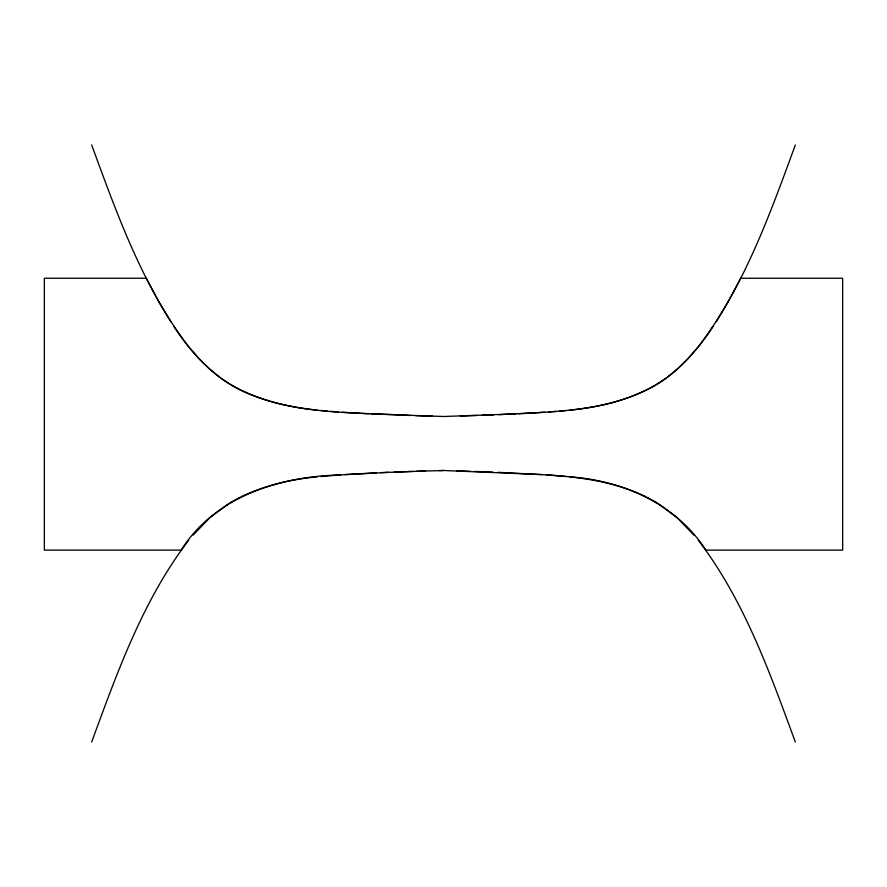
<?xml version="1.0" encoding="UTF-8"?>
<svg xmlns="http://www.w3.org/2000/svg" width="887" height="887" viewBox="0 0 887 887"><rect width="100%" height="100%" fill="white"/><g stroke="black" fill="none" stroke-linecap="round" stroke-linejoin="round"><path stroke-width="1.33" d="M91.66 742.031C117.383 672.047 142.984 599.945 188.776 540.128M795.34 144.969C769.617 214.953 744.016 287.055 698.224 346.872M716.219 321.726L727.662 302.711L740.7 278.241L842.65 278.241L842.65 550.117L705.875 550.117C676.326 504.215 622.907 480.344 569.731 476.873M713.192 326.361C694.998 353.869 671.603 379.78 640.569 392.719C596.153 412.488 546.536 411.812 498.937 414.684M193.178 535.072L209.665 517.919L228.669 503.639M697.337 347.892L687.669 359.002L677.335 369.081L667.201 377.363M666.093 378.117C638.03 398.063 603.581 406.789 569.731 410.127M229.777 502.896L239.645 497.43M240.876 496.875C264.825 485.533 290.936 479.257 317.269 476.873M559.797 411.069L566.006 410.481M320.994 476.519L340.575 474.867M548.499 411.978L556.038 411.368M338.501 475.022C278.684 476.629 214.61 496.986 181.125 550.117L44.35 550.117L44.35 278.241L146.3 278.241L159.338 302.711L170.781 321.726M544.651 412.233L518.474 413.774M339.788 474.944L388.65 472.316M345.043 474.567L376.354 472.86M515.757 413.907L443.5 416.502L371.243 413.907M380.833 472.649L412.655 471.429M493.394 414.905L482.306 415.316M394.249 472.084L425.594 471.008M416.735 471.296L443.5 470.498L541.957 474.567M476.762 415.504L460.131 416.025M439.021 470.62L443.5 470.498M432.412 416.18L415.781 415.681M456.938 470.875L470.365 471.285M474.844 471.429L492.751 472.084M410.237 415.504C357.139 412.255 301.857 414.883 251.553 394.859C218.213 382.508 192.9 355.476 173.808 326.361M498.35 472.316L547.212 474.944M368.526 413.774L342.349 412.233M546.425 474.867C580.486 477.095 615.112 481.696 646.124 496.875M330.962 411.368L338.501 411.978M548.499 475.022L566.006 476.519M320.994 410.481L327.203 411.069M317.269 410.127C283.419 406.789 248.97 398.063 220.907 378.117M647.355 497.43L657.223 502.896M658.331 503.639L677.335 517.919L693.822 535.072M219.799 377.363L209.665 369.081L199.331 359.002L189.663 347.892M698.224 540.128C744.016 599.945 769.617 672.047 795.34 742.031M188.776 346.872C142.984 287.055 117.383 214.953 91.66 144.969"/></g></svg>
